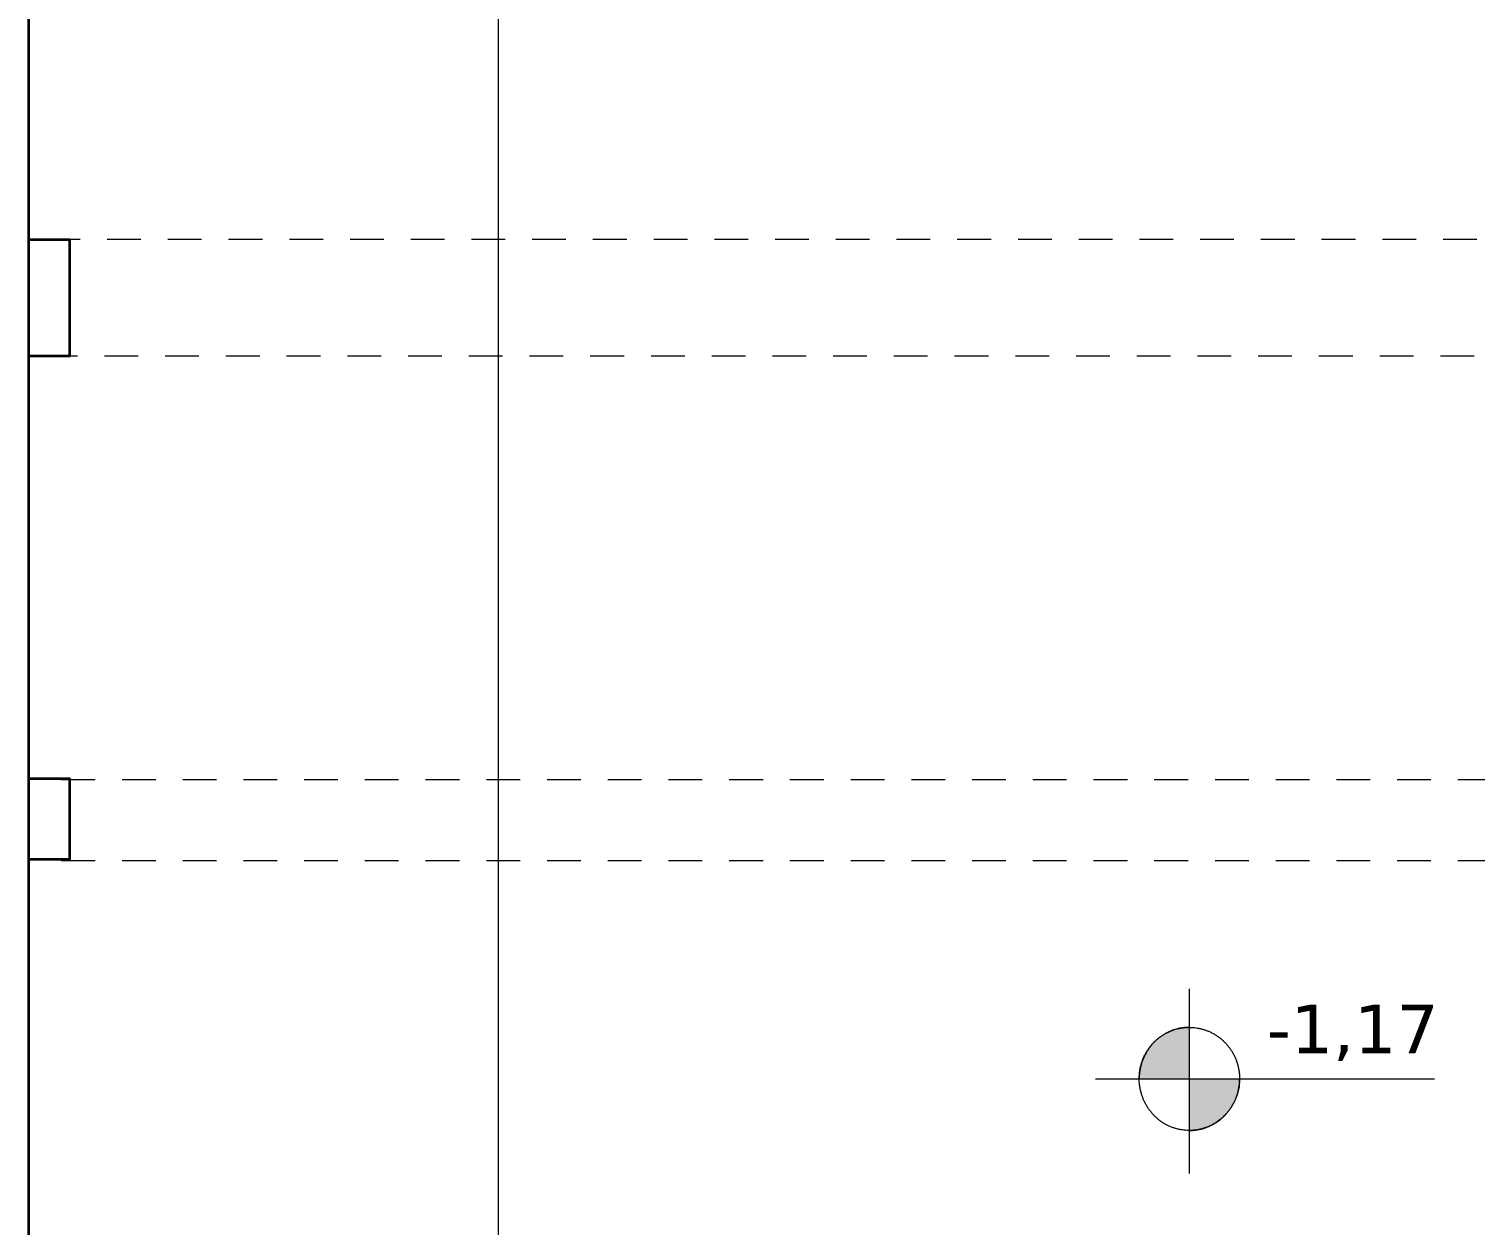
# Model space of a CAD drawing. Header units: metres. Extents: x -163 to 91, y -12 to 67.
# Drawn here: x -155.39 to -150.03, y 7.26 to 11.69 of the extents above; entities that cross this region are included whole.
import ezdxf

# ---------------------------------------------------------------- set-up
doc = ezdxf.new("R2010")
doc.units = ezdxf.units.M
doc.header["$LTSCALE"] = 0.508
doc.linetypes.add('STYLE_13', pattern=[0.369094, 0.246063, -0.123031])
for name, color, linetype, lineweight in [('columnas HA', 7, 'Continuous', 35), ('Muros', 7, 'Continuous', 35), ('None', 7, 'Continuous', 5)]:
    doc.layers.add(name, color=color, linetype=linetype, lineweight=lineweight)
doc.styles.add('Verdana', font='verdana.ttf')

# ---------------------------------------------------------------- blocks, each defined once
blk = doc.blocks.new('Group')
at = {"color": 0, "linetype": 'Continuous', "lineweight": 20}
blk.add_wipeout([(0.135, 0.4615), (0.1341, 0.4628), (0.1332, 0.4641), (0.1322, 0.4653), (0.1313, 0.4666), (0.1304, 0.4679), (0.1294, 0.4691), (0.1285, 0.4703), (0.1275, 0.4716), (0.1265, 0.4728), (0.1255, 0.474), (0.1245, 0.4752), (0.1235, 0.4763), (0.1225, 0.4775), (0.1215, 0.4787), (0.1205, 0.4798), (0.1195, 0.481), (0.1184, 0.4821), (0.1174, 0.4832), (0.1163, 0.4843), (0.1153, 0.4854), (0.1142, 0.4865), (0.1131, 0.4876), (0.112, 0.4887), (0.1109, 0.4897), (0.1098, 0.4908), (0.1087, 0.4918), (0.1076, 0.4929), (0.1065, 0.4939), (0.1053, 0.4949), (0.1042, 0.4959), (0.103, 0.4969), (0.1019, 0.4979), (0.1007, 0.4988), (0.0995, 0.4998), (0.0983, 0.5008), (0.0972, 0.5017), (0.096, 0.5026), (0.0947, 0.5036), (0.0935, 0.5045), (0.0923, 0.5054), (0.0911, 0.5063), (0.0898, 0.5071), (0.0886, 0.508), (0.0873, 0.5089), (0.0861, 0.5097), (0.0848, 0.5106), (0.0835, 0.5114), (0.0822, 0.5122), (0.0809, 0.513), (0.0796, 0.5138), (0.0783, 0.5146), (0.077, 0.5154), (0.0757, 0.5162), (0.0743, 0.5169), (0.073, 0.5177), (0.0716, 0.5184), (0.0703, 0.5192), (0.0689, 0.5199), (0.0675, 0.5206), (0.0661, 0.5213), (0.0647, 0.522), (0.0633, 0.5227), (0.0619, 0.5233), (0.0605, 0.524), (0.0591, 0.5246), (0.0577, 0.5253), (0.0562, 0.5259), (0.0548, 0.5265), (0.0534, 0.5271), (0.0519, 0.5277), (0.0505, 0.5283), (0.0491, 0.5288), (0.0476, 0.5294), (0.0462, 0.5299), (0.0447, 0.5305), (0.0433, 0.531), (0.0419, 0.5315), (0.0404, 0.5319), (0.039, 0.5324), (0.0375, 0.5329), (0.036, 0.5333), (0.0346, 0.5338), (0.0331, 0.5342), (0.0317, 0.5346), (0.0302, 0.535), (0.0287, 0.5354), (0.0273, 0.5357), (0.0258, 0.5361), (0.0243, 0.5364), (0.0229, 0.5368), (0.0214, 0.5371), (0.0199, 0.5374), (0.0184, 0.5377), (0.017, 0.538), (0.0155, 0.5382), (0.014, 0.5385), (0.0125, 0.5387), (0.011, 0.539), (0.0095, 0.5392), (0.008, 0.5394), (0.0066, 0.5396), (0.0051, 0.5398), (0.0036, 0.5399), (0.0021, 0.5401), (0.0006, 0.5402), (-0.0009, 0.5404), (-0.0024, 0.5405), (-0.004, 0.5406), (-0.0055, 0.5407), (-0.007, 0.5408), (-0.0085, 0.5408), (-0.01, 0.5409), (-0.0115, 0.5409), (-0.013, 0.5409), (-0.0146, 0.541), (-0.0161, 0.541), (-0.0176, 0.541), (-0.0191, 0.5409), (-0.0207, 0.5409), (-0.0222, 0.5408), (-0.0237, 0.5408), (-0.0253, 0.5407), (-0.0268, 0.5406), (-0.0283, 0.5405), (-0.0299, 0.5404), (-0.0314, 0.5403), (-0.033, 0.5401), (-0.0345, 0.54), (-0.036, 0.5398), (-0.0376, 0.5397), (-0.0391, 0.5395), (-0.0407, 0.5393), (-0.0422, 0.5391), (-0.0437, 0.5388), (-0.0452, 0.5386), (-0.0467, 0.5384), (-0.0482, 0.5381), (-0.0497, 0.5378), (-0.0512, 0.5376), (-0.0527, 0.5373), (-0.0542, 0.537), (-0.0557, 0.5366), (-0.0572, 0.5363), (-0.0587, 0.536), (-0.0602, 0.5356), (-0.0616, 0.5352), (-0.0631, 0.5349), (-0.0646, 0.5345), (-0.066, 0.5341), (-0.0675, 0.5337), (-0.0689, 0.5332), (-0.0704, 0.5328), (-0.0718, 0.5324), (-0.0732, 0.5319), (-0.0747, 0.5314), (-0.0761, 0.5309), (-0.0775, 0.5304), (-0.0789, 0.5299), (-0.0803, 0.5294), (-0.0817, 0.5289), (-0.0832, 0.5283), (-0.0846, 0.5278), (-0.0859, 0.5272), (-0.0873, 0.5266), (-0.0887, 0.526), (-0.0901, 0.5254), (-0.0915, 0.5248), (-0.0929, 0.5242), (-0.0942, 0.5235), (-0.0956, 0.5229), (-0.097, 0.5222), (-0.0983, 0.5215), (-0.0997, 0.5209), (-0.101, 0.5202), (-0.1023, 0.5194), (-0.1037, 0.5187), (-0.105, 0.518), (-0.1064, 0.5172), (-0.1077, 0.5165), (-0.109, 0.5157), (-0.1103, 0.5149), (-0.1116, 0.5141), (-0.1129, 0.5133), (-0.1142, 0.5125), (-0.1155, 0.5117), (-0.1168, 0.5108), (-0.1181, 0.51), (-0.1194, 0.5091), (-0.1207, 0.5082), (-0.122, 0.5073), (-0.1232, 0.5064), (-0.1245, 0.5055), (-0.1258, 0.5046), (-0.127, 0.5036), (-0.1283, 0.5027), (-0.1295, 0.5017), (-0.1307, 0.5008), (-0.1319, 0.4998), (-0.1331, 0.4988), (-0.1343, 0.4979), (-0.1355, 0.4969), (-0.1367, 0.4959), (-0.1378, 0.4949), (-0.139, 0.4938), (-0.1401, 0.4928), (-0.1413, 0.4918), (-0.1424, 0.4907), (-0.1435, 0.4897), (-0.1446, 0.4886), (-0.1457, 0.4876), (-0.1468, 0.4865), (-0.1479, 0.4854), (-0.1489, 0.4843), (-0.15, 0.4832), (-0.151, 0.4821), (-0.1521, 0.481), (-0.1531, 0.4799), (-0.1541, 0.4787), (-0.1551, 0.4776), (-0.1561, 0.4764), (-0.1571, 0.4753), (-0.1581, 0.4741), (-0.159, 0.4729), (-0.16, 0.4718), (-0.1609, 0.4706), (-0.1619, 0.4694), (-0.1628, 0.4682), (-0.1637, 0.4669), (-0.1646, 0.4657), (-0.1655, 0.4645), (-0.1664, 0.4632), (-0.1673, 0.462), (-0.1682, 0.4607), (-0.169, 0.4595), (-0.1699, 0.4582), (-0.1707, 0.4569), (-0.1716, 0.4556), (-0.1724, 0.4543), (-0.1732, 0.453), (-0.174, 0.4517), (-0.1748, 0.4504), (-0.1756, 0.449), (-0.1763, 0.4477), (-0.1771, 0.4463), (-0.1779, 0.445), (-0.1786, 0.4436), (-0.1793, 0.4422), (-0.1801, 0.4409), (-0.1808, 0.4395), (-0.1815, 0.4381), (-0.1822, 0.4367), (-0.1829, 0.4352), (-0.1835, 0.4338), (-0.1842, 0.4324), (-0.1849, 0.4309), (-0.1855, 0.4295), (-0.1861, 0.428), (-0.1868, 0.4266), (-0.1874, 0.4251), (-0.188, 0.4237), (-0.1885, 0.4222), (-0.1891, 0.4207), (-0.1897, 0.4193), (-0.1902, 0.4178), (-0.1908, 0.4163), (-0.1913, 0.4149), (-0.1918, 0.4134), (-0.1923, 0.4119), (-0.1928, 0.4104), (-0.1932, 0.4089), (-0.1937, 0.4075), (-0.1942, 0.406), (-0.1946, 0.4045), (-0.195, 0.403), (-0.1954, 0.4015), (-0.1958, 0.4), (-0.1962, 0.3985), (-0.1966, 0.397), (-0.1969, 0.3955), (-0.1973, 0.394), (-0.1976, 0.3925), (-0.1979, 0.391), (-0.1983, 0.3895), (-0.1986, 0.388), (-0.1988, 0.3864), (-0.1991, 0.3849), (-0.1994, 0.3834), (-0.1996, 0.3819), (-0.1999, 0.3804), (-0.2001, 0.3788), (-0.2003, 0.3773), (-0.2005, 0.3758), (-0.2007, 0.3742), (-0.2009, 0.3727), (-0.201, 0.3712), (-0.2012, 0.3696), (-0.2013, 0.3681), (-0.2014, 0.3665), (-0.2015, 0.365), (-0.2016, 0.3634), (-0.2017, 0.3619), (-0.2018, 0.3603), (-0.2019, 0.3588), (-0.2019, 0.3572), (-0.2019, 0.3557), (-0.202, 0.3541), (-0.202, 0.3525), (-0.202, 0.351), (-0.202, 0.3494), (-0.2019, 0.3478), (-0.2019, 0.3463), (-0.2019, 0.3447), (-0.2018, 0.3431), (-0.2017, 0.3415), (-0.2016, 0.3399), (-0.2015, 0.3384), (-0.2014, 0.3368), (-0.2013, 0.3352), (-0.2012, 0.3336), (-0.201, 0.332), (-0.2008, 0.3304), (-0.2007, 0.3288), (-0.2005, 0.3272), (-0.2003, 0.3257), (-0.2001, 0.3241), (-0.1999, 0.3225), (-0.1996, 0.321), (-0.1994, 0.3194), (-0.1991, 0.3178), (-0.1989, 0.3163), (-0.1986, 0.3147), (-0.1983, 0.3132), (-0.198, 0.3117), (-0.1977, 0.3101), (-0.1973, 0.3086), (-0.197, 0.3071), (-0.1967, 0.3055), (-0.1963, 0.304), (-0.1959, 0.3025), (-0.1955, 0.301), (-0.1951, 0.2995), (-0.1947, 0.298), (-0.1943, 0.2965), (-0.1939, 0.295), (-0.1934, 0.2935), (-0.193, 0.292), (-0.1925, 0.2906), (-0.192, 0.2891), (-0.1915, 0.2876), (-0.191, 0.2862), (-0.1905, 0.2847), (-0.19, 0.2833), (-0.1895, 0.2818), (-0.1889, 0.2804), (-0.1884, 0.2789), (-0.1878, 0.2775), (-0.1872, 0.276), (-0.1866, 0.2746), (-0.186, 0.2732), (-0.1854, 0.2718), (-0.1847, 0.2703), (-0.1841, 0.2689), (-0.1834, 0.2675), (-0.1828, 0.2661), (-0.1821, 0.2647), (-0.1814, 0.2633), (-0.1807, 0.2619), (-0.18, 0.2606), (-0.1793, 0.2592), (-0.1785, 0.2578), (-0.1778, 0.2564), (-0.177, 0.2551), (-0.1763, 0.2537), (-0.1755, 0.2523), (-0.1747, 0.251), (-0.1739, 0.2496), (-0.1731, 0.2483), (-0.1722, 0.247), (-0.1714, 0.2456), (-0.1705, 0.2443), (-0.1697, 0.243), (-0.1688, 0.2416), (-0.1679, 0.2403), (-0.167, 0.239), (-0.1661, 0.2377), (-0.1652, 0.2364), (-0.1642, 0.2351), (-0.1633, 0.2338), (-0.1624, 0.2326), (-0.1614, 0.2313), (-0.1605, 0.2301), (-0.1595, 0.2288), (-0.1585, 0.2276), (-0.1575, 0.2264), (-0.1566, 0.2252), (-0.1556, 0.224), (-0.1546, 0.2228), (-0.1535, 0.2216), (-0.1525, 0.2205), (-0.1515, 0.2193), (-0.1505, 0.2182), (-0.1494, 0.217), (-0.1484, 0.2159), (-0.1473, 0.2148), (-0.1462, 0.2137), (-0.1452, 0.2126), (-0.1441, 0.2115), (-0.143, 0.2105), (-0.1419, 0.2094), (-0.1408, 0.2083), (-0.1397, 0.2073), (-0.1386, 0.2063), (-0.1374, 0.2052), (-0.1363, 0.2042), (-0.1352, 0.2032), (-0.134, 0.2023), (-0.1328, 0.2013), (-0.1317, 0.2003), (-0.1305, 0.1993), (-0.1293, 0.1984), (-0.1281, 0.1975), (-0.1269, 0.1965), (-0.1257, 0.1956), (-0.1245, 0.1947), (-0.1233, 0.1938), (-0.122, 0.1929), (-0.1208, 0.192), (-0.1196, 0.1912), (-0.1183, 0.1903), (-0.117, 0.1895), (-0.1158, 0.1886), (-0.1145, 0.1878), (-0.1132, 0.187), (-0.1119, 0.1862), (-0.1106, 0.1854), (-0.1093, 0.1846), (-0.108, 0.1838), (-0.1067, 0.1831), (-0.1053, 0.1823), (-0.104, 0.1816), (-0.1027, 0.1808), (-0.1013, 0.1801), (-0.0999, 0.1794), (-0.0986, 0.1787), (-0.0972, 0.178), (-0.0958, 0.1773), (-0.0944, 0.1767), (-0.093, 0.176), (-0.0916, 0.1754), (-0.0902, 0.1747), (-0.0888, 0.1741), (-0.0874, 0.1735), (-0.0859, 0.1729), (-0.0845, 0.1723), (-0.0831, 0.1717), (-0.0817, 0.1712), (-0.0803, 0.1706), (-0.0788, 0.1701), (-0.0774, 0.1695), (-0.076, 0.169), (-0.0745, 0.1685), (-0.0731, 0.1681), (-0.0717, 0.1676), (-0.0702, 0.1671), (-0.0688, 0.1667), (-0.0673, 0.1662), (-0.0659, 0.1658), (-0.0644, 0.1654), (-0.063, 0.165), (-0.0615, 0.1646), (-0.0601, 0.1643), (-0.0586, 0.1639), (-0.0572, 0.1636), (-0.0557, 0.1632), (-0.0542, 0.1629), (-0.0528, 0.1626), (-0.0513, 0.1623), (-0.0498, 0.162), (-0.0484, 0.1618), (-0.0469, 0.1615), (-0.0454, 0.1613), (-0.0439, 0.161), (-0.0424, 0.1608), (-0.041, 0.1606), (-0.0395, 0.1604), (-0.038, 0.1602), (-0.0365, 0.1601), (-0.035, 0.1599), (-0.0335, 0.1598), (-0.032, 0.1596), (-0.0305, 0.1595), (-0.029, 0.1594), (-0.0275, 0.1593), (-0.026, 0.1592), (-0.0245, 0.1592), (-0.023, 0.1591), (-0.0215, 0.1591), (-0.0199, 0.1591), (-0.0184, 0.159), (-0.0169, 0.159), (-0.0154, 0.159), (-0.0139, 0.1591), (-0.0123, 0.1591), (-0.0108, 0.1592), (-0.0093, 0.1592), (-0.0077, 0.1593), (-0.0062, 0.1594), (-0.0047, 0.1595), (-0.0031, 0.1596), (-0.0016, 0.1597), (0, 0.1599), (0.0015, 0.16), (0.003, 0.1602), (0.0046, 0.1603), (0.0061, 0.1605), (0.0077, 0.1607), (0.0092, 0.1609), (0.0107, 0.1612), (0.0122, 0.1614), (0.0137, 0.1616), (0.0152, 0.1619), (0.0167, 0.1622), (0.0182, 0.1625), (0.0197, 0.1628), (0.0212, 0.1631), (0.0227, 0.1634), (0.0242, 0.1637), (0.0257, 0.1641), (0.0272, 0.1644), (0.0286, 0.1648), (0.0301, 0.1652), (0.0316, 0.1656), (0.033, 0.166), (0.0345, 0.1664), (0.0359, 0.1668), (0.0374, 0.1673), (0.0388, 0.1677), (0.0402, 0.1682), (0.0417, 0.1687), (0.0431, 0.1692), (0.0445, 0.1697), (0.0459, 0.1702), (0.0473, 0.1707), (0.0488, 0.1713), (0.0502, 0.1718), (0.0516, 0.1724), (0.0529, 0.1729), (0.0543, 0.1735), (0.0557, 0.1741), (0.0571, 0.1748), (0.0585, 0.1754), (0.0599, 0.176), (0.0612, 0.1767), (0.0626, 0.1773), (0.064, 0.178), (0.0653, 0.1787), (0.0667, 0.1794), (0.068, 0.1801), (0.0693, 0.1808), (0.0707, 0.1816), (0.072, 0.1823), (0.0734, 0.1831), (0.0747, 0.1838), (0.076, 0.1846), (0.0773, 0.1854), (0.0786, 0.1862), (0.0799, 0.1871), (0.0812, 0.1879), (0.0825, 0.1887), (0.0838, 0.1896), (0.0851, 0.1905), (0.0864, 0.1913), (0.0877, 0.1922), (0.089, 0.1931), (0.0902, 0.1941), (0.0915, 0.195), (0.0928, 0.1959), (0.094, 0.1969), (0.0953, 0.1978), (0.0965, 0.1988), (0.0977, 0.1998), (0.0989, 0.2008), (0.1001, 0.2018), (0.1013, 0.2028), (0.1025, 0.2038), (0.1037, 0.2048), (0.1048, 0.2058), (0.106, 0.2068), (0.1071, 0.2079), (0.1083, 0.2089), (0.1094, 0.21), (0.1105, 0.211), (0.1116, 0.2121), (0.1127, 0.2132), (0.1138, 0.2143), (0.1149, 0.2154), (0.116, 0.2165), (0.117, 0.2176), (0.1181, 0.2187), (0.1191, 0.2198), (0.1202, 0.221), (0.1212, 0.2221), (0.1222, 0.2232), (0.1232, 0.2244), (0.1242, 0.2256), (0.1252, 0.2268), (0.1262, 0.2279), (0.1271, 0.2291), (0.1281, 0.2303), (0.129, 0.2315), (0.13, 0.2327), (0.1309, 0.234), (0.1318, 0.2352), (0.1327, 0.2364), (0.1336, 0.2377), (0.1345, 0.2389), (0.1354, 0.2402), (0.1363, 0.2415), (0.1371, 0.2428), (0.138, 0.244), (0.1388, 0.2453), (0.1396, 0.2466), (0.1405, 0.248), (0.1413, 0.2493), (0.1421, 0.2506), (0.1429, 0.2519), (0.1437, 0.2533), (0.1444, 0.2546), (0.1452, 0.256), (0.146, 0.2574), (0.1467, 0.2587), (0.1474, 0.2601), (0.1482, 0.2615), (0.1489, 0.2629), (0.1496, 0.2643), (0.1503, 0.2658), (0.151, 0.2672), (0.1517, 0.2686), (0.1523, 0.2701), (0.153, 0.2715), (0.1536, 0.273), (0.1543, 0.2744), (0.1549, 0.2759), (0.1555, 0.2773), (0.1561, 0.2788), (0.1567, 0.2803), (0.1573, 0.2817), (0.1578, 0.2832), (0.1584, 0.2847), (0.1589, 0.2861), (0.1595, 0.2876), (0.16, 0.2891), (0.1605, 0.2906), (0.1609, 0.2921), (0.1614, 0.2935), (0.1619, 0.295), (0.1623, 0.2965), (0.1628, 0.298), (0.1632, 0.2995), (0.1636, 0.301), (0.164, 0.3025), (0.1644, 0.304), (0.1647, 0.3055), (0.1651, 0.307), (0.1654, 0.3085), (0.1658, 0.31), (0.1661, 0.3115), (0.1664, 0.313), (0.1667, 0.3146), (0.167, 0.3161), (0.1672, 0.3176), (0.1675, 0.3191), (0.1677, 0.3206), (0.168, 0.3222), (0.1682, 0.3237), (0.1684, 0.3252), (0.1686, 0.3268), (0.1688, 0.3283), (0.1689, 0.3298), (0.1691, 0.3314), (0.1692, 0.3329), (0.1694, 0.3345), (0.1695, 0.336), (0.1696, 0.3376), (0.1697, 0.3391), (0.1698, 0.3407), (0.1698, 0.3422), (0.1699, 0.3438), (0.1699, 0.3453), (0.1699, 0.3469), (0.17, 0.3485), (0.17, 0.35), (0.17, 0.3516), (0.1699, 0.3532), (0.1699, 0.3547), (0.1698, 0.3563), (0.1698, 0.3579), (0.1697, 0.3595), (0.1696, 0.3611), (0.1695, 0.3626), (0.1694, 0.3642), (0.1693, 0.3658), (0.1691, 0.3674), (0.169, 0.369), (0.1688, 0.3706), (0.1687, 0.3722), (0.1685, 0.3738), (0.1683, 0.3753), (0.1681, 0.3769), (0.1679, 0.3785), (0.1676, 0.38), (0.1674, 0.3816), (0.1671, 0.3832), (0.1669, 0.3847), (0.1666, 0.3863), (0.1663, 0.3878), (0.166, 0.3893), (0.1657, 0.3909), (0.1653, 0.3924), (0.165, 0.3939), (0.1647, 0.3954), (0.1643, 0.3969), (0.1639, 0.3984), (0.1635, 0.3999), (0.1631, 0.4014), (0.1627, 0.4029), (0.1623, 0.4044), (0.1619, 0.4059), (0.1614, 0.4074), (0.161, 0.4089), (0.1605, 0.4103), (0.16, 0.4118), (0.1595, 0.4133), (0.159, 0.4147), (0.1585, 0.4162), (0.158, 0.4176), (0.1575, 0.4191), (0.1569, 0.4205), (0.1564, 0.4219), (0.1558, 0.4234), (0.1552, 0.4248), (0.1546, 0.4262), (0.154, 0.4276), (0.1534, 0.429), (0.1527, 0.4304), (0.1521, 0.4318), (0.1514, 0.4332), (0.1508, 0.4346), (0.1501, 0.436), (0.1494, 0.4374), (0.1487, 0.4388), (0.148, 0.4402), (0.1473, 0.4415), (0.1465, 0.4429), (0.1458, 0.4442), (0.145, 0.4456), (0.1443, 0.447), (0.1435, 0.4483), (0.1427, 0.4496), (0.1419, 0.451), (0.1411, 0.4523), (0.1402, 0.4536), (0.1394, 0.455), (0.1385, 0.4563), (0.1377, 0.4576), (0.1368, 0.4589), (0.1359, 0.4602)], dxfattribs=at).dxf.layer = 'None'
at = {"layer": 'None', "linetype": 'Continuous', "lineweight": 0}
for points in [[(-0.016, 0.35), (-0.016, 0.541), (-0.0176, 0.541), (-0.0191, 0.541), (-0.0207, 0.5409), (-0.0222, 0.5409), (-0.0238, 0.5408), (-0.0253, 0.5408), (-0.0269, 0.5407), (-0.0284, 0.5406), (-0.0299, 0.5405), (-0.0315, 0.5404), (-0.033, 0.5402), (-0.0345, 0.5401), (-0.036, 0.5399), (-0.0375, 0.5398), (-0.0391, 0.5396), (-0.0406, 0.5394), (-0.0421, 0.5392), (-0.0436, 0.539), (-0.0451, 0.5388), (-0.0466, 0.5385), (-0.0481, 0.5383), (-0.0495, 0.538), (-0.051, 0.5377), (-0.0525, 0.5374), (-0.054, 0.5371), (-0.0555, 0.5368), (-0.0569, 0.5365), (-0.0584, 0.5361), (-0.0599, 0.5358), (-0.0613, 0.5354), (-0.0628, 0.535), (-0.0643, 0.5346), (-0.0657, 0.5342), (-0.0671, 0.5338), (-0.0686, 0.5334), (-0.07, 0.5329), (-0.0715, 0.5325), (-0.0729, 0.532), (-0.0743, 0.5315), (-0.0758, 0.531), (-0.0772, 0.5305), (-0.0786, 0.53), (-0.08, 0.5295), (-0.0814, 0.5289), (-0.0829, 0.5284), (-0.0843, 0.5278), (-0.0857, 0.5272), (-0.0871, 0.5267), (-0.0885, 0.5261), (-0.0899, 0.5254), (-0.0912, 0.5248), (-0.0926, 0.5242), (-0.094, 0.5235), (-0.0954, 0.5228), (-0.0968, 0.5222), (-0.0981, 0.5215), (-0.0995, 0.5208), (-0.1009, 0.5201), (-0.1022, 0.5193), (-0.1036, 0.5186), (-0.105, 0.5178), (-0.1063, 0.5171), (-0.1077, 0.5163), (-0.109, 0.5155), (-0.1103, 0.5147), (-0.1117, 0.5139), (-0.113, 0.5131), (-0.1143, 0.5122), (-0.1156, 0.5114), (-0.1169, 0.5106), (-0.1182, 0.5097), (-0.1195, 0.5088), (-0.1207, 0.508), (-0.122, 0.5071), (-0.1232, 0.5062), (-0.1245, 0.5053), (-0.1257, 0.5044), (-0.127, 0.5034), (-0.1282, 0.5025), (-0.1294, 0.5016), (-0.1306, 0.5006), (-0.1318, 0.4997), (-0.1329, 0.4987), (-0.1341, 0.4977), (-0.1353, 0.4967), (-0.1364, 0.4957), (-0.1376, 0.4947), (-0.1387, 0.4937), (-0.1398, 0.4927), (-0.141, 0.4916), (-0.1421, 0.4906), (-0.1432, 0.4896), (-0.1443, 0.4885), (-0.1454, 0.4874), (-0.1464, 0.4863), (-0.1475, 0.4853), (-0.1486, 0.4842), (-0.1496, 0.483), (-0.1506, 0.4819), (-0.1517, 0.4808), (-0.1527, 0.4797), (-0.1537, 0.4785), (-0.1547, 0.4774), (-0.1557, 0.4762), (-0.1567, 0.475), (-0.1577, 0.4738), (-0.1587, 0.4727), (-0.1596, 0.4715), (-0.1606, 0.4702), (-0.1615, 0.469), (-0.1624, 0.4678), (-0.1634, 0.4666), (-0.1643, 0.4653), (-0.1652, 0.4641), (-0.1661, 0.4628), (-0.167, 0.4615), (-0.1679, 0.4602), (-0.1687, 0.4589), (-0.1696, 0.4576), (-0.1705, 0.4563), (-0.1713, 0.455), (-0.1722, 0.4537), (-0.173, 0.4523), (-0.1738, 0.451), (-0.1746, 0.4496), (-0.1754, 0.4483), (-0.1762, 0.4469), (-0.177, 0.4455), (-0.1778, 0.4441), (-0.1785, 0.4427), (-0.1793, 0.4413), (-0.18, 0.4399), (-0.1808, 0.4385), (-0.1815, 0.4371), (-0.1822, 0.4357), (-0.1829, 0.4343), (-0.1835, 0.4329), (-0.1842, 0.4314), (-0.1849, 0.43), (-0.1855, 0.4286), (-0.1861, 0.4272), (-0.1867, 0.4257), (-0.1873, 0.4243), (-0.1879, 0.4228), (-0.1885, 0.4214), (-0.1891, 0.42), (-0.1896, 0.4185), (-0.1902, 0.4171), (-0.1907, 0.4156), (-0.1912, 0.4141), (-0.1917, 0.4127), (-0.1922, 0.4112), (-0.1927, 0.4097), (-0.1932, 0.4083), (-0.1936, 0.4068), (-0.1941, 0.4053), (-0.1945, 0.4038), (-0.1949, 0.4024), (-0.1954, 0.4009), (-0.1958, 0.3994), (-0.1961, 0.3979), (-0.1965, 0.3964), (-0.1969, 0.3949), (-0.1972, 0.3934), (-0.1976, 0.3919), (-0.1979, 0.3904), (-0.1982, 0.3889), (-0.1985, 0.3873), (-0.1988, 0.3858), (-0.199, 0.3843), (-0.1993, 0.3828), (-0.1996, 0.3812), (-0.1998, 0.3797), (-0.2, 0.3782), (-0.2002, 0.3766), (-0.2004, 0.3751), (-0.2006, 0.3735), (-0.2008, 0.372), (-0.201, 0.3705), (-0.2011, 0.3689), (-0.2013, 0.3673), (-0.2014, 0.3658), (-0.2015, 0.3642), (-0.2016, 0.3626), (-0.2017, 0.3611), (-0.2018, 0.3595), (-0.2018, 0.3579), (-0.2019, 0.3563), (-0.2019, 0.3548), (-0.202, 0.3532), (-0.202, 0.3516), (-0.202, 0.35)], [(-0.016, 0.35), (-0.016, 0.159), (-0.0144, 0.159), (-0.0129, 0.159), (-0.0113, 0.1591), (-0.0098, 0.1591), (-0.0082, 0.1592), (-0.0067, 0.1592), (-0.0051, 0.1593), (-0.0036, 0.1594), (-0.0021, 0.1595), (-0.0005, 0.1596), (0.001, 0.1598), (0.0025, 0.1599), (0.004, 0.1601), (0.0055, 0.1602), (0.0071, 0.1604), (0.0086, 0.1606), (0.0101, 0.1608), (0.0116, 0.161), (0.0131, 0.1612), (0.0146, 0.1615), (0.0161, 0.1617), (0.0175, 0.162), (0.019, 0.1623), (0.0205, 0.1626), (0.022, 0.1629), (0.0235, 0.1632), (0.0249, 0.1635), (0.0264, 0.1639), (0.0279, 0.1642), (0.0293, 0.1646), (0.0308, 0.165), (0.0323, 0.1654), (0.0337, 0.1658), (0.0351, 0.1662), (0.0366, 0.1666), (0.038, 0.1671), (0.0395, 0.1675), (0.0409, 0.168), (0.0423, 0.1685), (0.0438, 0.169), (0.0452, 0.1695), (0.0466, 0.17), (0.048, 0.1705), (0.0494, 0.1711), (0.0509, 0.1716), (0.0523, 0.1722), (0.0537, 0.1728), (0.0551, 0.1733), (0.0565, 0.1739), (0.0579, 0.1746), (0.0592, 0.1752), (0.0606, 0.1758), (0.062, 0.1765), (0.0634, 0.1772), (0.0648, 0.1778), (0.0661, 0.1785), (0.0675, 0.1792), (0.0689, 0.1799), (0.0702, 0.1807), (0.0716, 0.1814), (0.073, 0.1822), (0.0743, 0.1829), (0.0757, 0.1837), (0.077, 0.1845), (0.0783, 0.1853), (0.0797, 0.1861), (0.081, 0.1869), (0.0823, 0.1878), (0.0836, 0.1886), (0.0849, 0.1894), (0.0862, 0.1903), (0.0875, 0.1912), (0.0887, 0.192), (0.09, 0.1929), (0.0912, 0.1938), (0.0925, 0.1947), (0.0937, 0.1956), (0.095, 0.1966), (0.0962, 0.1975), (0.0974, 0.1984), (0.0986, 0.1994), (0.0998, 0.2003), (0.1009, 0.2013), (0.1021, 0.2023), (0.1033, 0.2033), (0.1044, 0.2043), (0.1056, 0.2053), (0.1067, 0.2063), (0.1078, 0.2073), (0.109, 0.2084), (0.1101, 0.2094), (0.1112, 0.2104), (0.1123, 0.2115), (0.1134, 0.2126), (0.1144, 0.2137), (0.1155, 0.2147), (0.1166, 0.2158), (0.1176, 0.217), (0.1186, 0.2181), (0.1197, 0.2192), (0.1207, 0.2203), (0.1217, 0.2215), (0.1227, 0.2226), (0.1237, 0.2238), (0.1247, 0.225), (0.1257, 0.2262), (0.1267, 0.2273), (0.1276, 0.2285), (0.1286, 0.2298), (0.1295, 0.231), (0.1304, 0.2322), (0.1314, 0.2334), (0.1323, 0.2347), (0.1332, 0.2359), (0.1341, 0.2372), (0.135, 0.2385), (0.1359, 0.2398), (0.1367, 0.2411), (0.1376, 0.2424), (0.1385, 0.2437), (0.1393, 0.245), (0.1402, 0.2463), (0.141, 0.2477), (0.1418, 0.249), (0.1426, 0.2504), (0.1434, 0.2517), (0.1442, 0.2531), (0.145, 0.2545), (0.1458, 0.2559), (0.1465, 0.2573), (0.1473, 0.2587), (0.148, 0.2601), (0.1488, 0.2615), (0.1495, 0.2629), (0.1502, 0.2643), (0.1509, 0.2657), (0.1515, 0.2671), (0.1522, 0.2686), (0.1529, 0.27), (0.1535, 0.2714), (0.1541, 0.2728), (0.1547, 0.2743), (0.1553, 0.2757), (0.1559, 0.2772), (0.1565, 0.2786), (0.1571, 0.28), (0.1576, 0.2815), (0.1582, 0.2829), (0.1587, 0.2844), (0.1592, 0.2859), (0.1597, 0.2873), (0.1602, 0.2888), (0.1607, 0.2903), (0.1612, 0.2917), (0.1616, 0.2932), (0.1621, 0.2947), (0.1625, 0.2962), (0.1629, 0.2976), (0.1634, 0.2991), (0.1638, 0.3006), (0.1641, 0.3021), (0.1645, 0.3036), (0.1649, 0.3051), (0.1652, 0.3066), (0.1656, 0.3081), (0.1659, 0.3096), (0.1662, 0.3111), (0.1665, 0.3127), (0.1668, 0.3142), (0.167, 0.3157), (0.1673, 0.3172), (0.1676, 0.3188), (0.1678, 0.3203), (0.168, 0.3218), (0.1682, 0.3234), (0.1684, 0.3249), (0.1686, 0.3265), (0.1688, 0.328), (0.169, 0.3295), (0.1691, 0.3311), (0.1693, 0.3327), (0.1694, 0.3342), (0.1695, 0.3358), (0.1696, 0.3374), (0.1697, 0.3389), (0.1698, 0.3405), (0.1698, 0.3421), (0.1699, 0.3437), (0.1699, 0.3452), (0.17, 0.3468), (0.17, 0.3484), (0.17, 0.35)]]:
    blk.add_hatch(color=7, dxfattribs=at).paths.add_polyline_path(points)
at = {"layer": 'None', "color": 0, "linetype": 'Continuous', "lineweight": 20}
for p, q in [((-0.016, 0), (-0.016, 0.684)), ((-0.364, 0.35), (0.892, 0.35))]:
    blk.add_line(p, q, dxfattribs=at)
for points in [[(0.135, 0.4615), (0.106, 0.503), (0.015, 0.545), (-0.084, 0.535), (-0.165, 0.476), (-0.206, 0.383), (-0.196, 0.281), (-0.138, 0.197), (-0.048, 0.155), (0.051, 0.165), (0.132, 0.225), (0.174, 0.318), (0.164, 0.42), (0.135, 0.4615)], [(-0.016, 0.541), (-0.066, 0.541), (-0.152, 0.49), (-0.202, 0.401), (-0.202, 0.35)], [(-0.016, 0.159), (0.034, 0.159), (0.12, 0.21), (0.17, 0.299), (0.17, 0.35)]]:
    blk.add_open_spline(points, degree=2, dxfattribs=at)
blk = doc.blocks.new('nivel')
at = {"layer": 'None', "color": 0}
blk.add_blockref('Group', (0, 0), dxfattribs=at)

msp = doc.modelspace()

# ---------------------------------------------------------------- linework, layer by layer
at = {"layer": 'columnas HA'}
for points in [[(-155.3874, 10.91), (-155.2374, 10.91), (-155.2374, 10.4784), (-155.3874, 10.4784)], [(-155.3874, 10.91), (-155.2374, 10.91), (-155.2374, 10.4784), (-155.3874, 10.4784)], [(-155.3874, 8.9134), (-155.2374, 8.9134), (-155.2374, 8.6134), (-155.3874, 8.6134)], [(-155.3874, 8.9134), (-155.2374, 8.9134), (-155.2374, 8.6134), (-155.3874, 8.6134)]]:
    msp.add_lwpolyline(points, close=True, dxfattribs=at)
at = {"layer": 'Muros'}
msp.add_line((-155.3874, -8.0562), (-155.3874, 43.61), dxfattribs=at)
msp.add_line((-155.3874, -8.0562), (-155.3874, 43.61), dxfattribs=at)
at = {"layer": 'None', "linetype": 'Continuous', "lineweight": 5}
msp.add_line((-153.6474, 3.17), (-153.6474, 12.9784), dxfattribs=at)
at = {"layer": 'None', "linetype": 'STYLE_13', "lineweight": 5}
for p, q in [((-138.5474, 10.91), (-155.3874, 10.91)), ((-138.5474, 10.91), (-155.3874, 10.91)), ((-138.5574, 10.4784), (-155.3874, 10.4784)), ((-138.5574, 10.4784), (-155.3874, 10.4784)), ((-155.2674, 8.9092), (-148.6574, 8.9092)), ((-155.2674, 8.9092), (-148.6574, 8.9092)), ((-155.2674, 8.6092), (-146.8174, 8.6092)), ((-155.2674, 8.6092), (-146.8174, 8.6092))]:
    msp.add_line(p, q, dxfattribs=at)

# ---------------------------------------------------------------- block references
at = {"layer": 'None'}
msp.add_blockref('nivel', (-151.0714, 7.45), dxfattribs=at)

# ---------------------------------------------------------------- next in the draw order: texts
at = {"layer": 'None', "insert": (-150.8007, 8.0746), "char_height": 0.17942, "attachment_point": 1, "line_spacing_factor": 1.003239, "style": 'Verdana'}
msp.add_mtext('-1,17', dxfattribs=at)

# ---------------------------------------------------------------- next in the draw order: block references
at = {"layer": 'None'}
msp.add_blockref('nivel', (-151.0714, 7.45), dxfattribs=at)

# ---------------------------------------------------------------- next in the draw order: texts
at = {"layer": 'None', "insert": (-150.8007, 8.0746), "char_height": 0.17942, "attachment_point": 1, "line_spacing_factor": 1.003239, "style": 'Verdana'}
msp.add_mtext('-1,17', dxfattribs=at)

doc.saveas('drawing.dxf')
